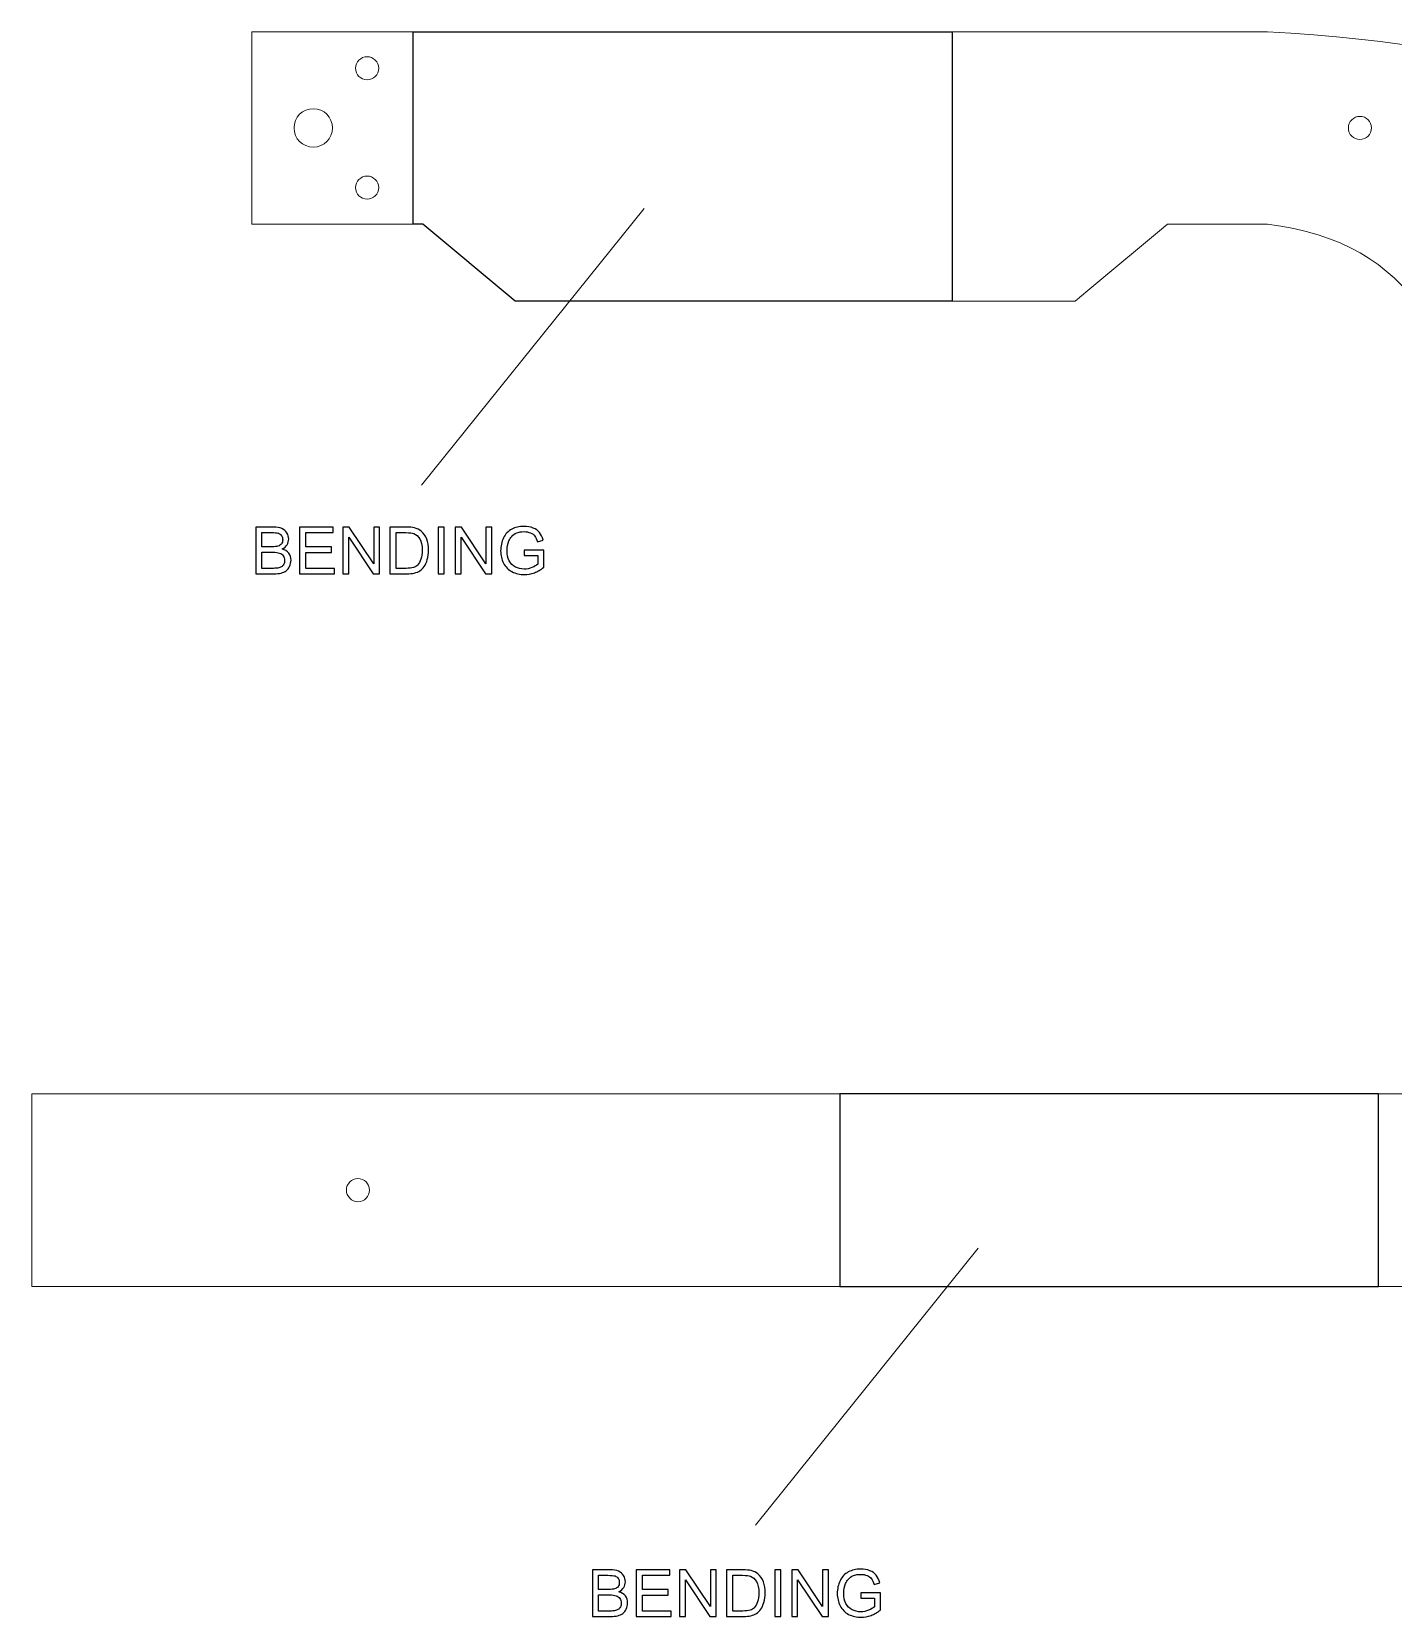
# Model space of a CAD drawing. Header units: centimetres. Extents: x -20.4 to 21.7, y -15.3 to 10.4.
# Drawn here: x -20.36 to -2.67, y -12.41 to 8.19 of the extents above; entities that cross this region are included whole.
import ezdxf

# ---------------------------------------------------------------- set-up
doc = ezdxf.new("R2010")
doc.units = ezdxf.units.CM
doc.header["$MEASUREMENT"] = 0
doc.layers.add('Layer 1', color=7, linetype='Continuous')

msp = doc.modelspace()

# ---------------------------------------------------------------- linework, layer by layer
at = {"layer": 'Layer 1', "color": 1}
msp.add_lwpolyline([(-9.85861, -8.10775), (-2.85861, -8.10775), (-2.85861, -5.60775), (-9.85861, -5.60775), (-9.85861, -8.10775)], close=True, dxfattribs=at)
at = {"layer": 'Layer 1', "color": 250, "lineweight": 20}
for centre, major_axis in [((-15.99986, 7.71725), (0, 0.15)), ((-16.69986, 6.94225), (0, 0.25)), ((-3.09986, 6.94225), (0, 0.15)), ((-15.99986, 6.16725), (0, 0.15)), ((-16.11961, -6.85775), (0, 0.15))]:
    msp.add_ellipse(centre, major_axis=major_axis, ratio=1, dxfattribs=at)
for points in [[(-8.39986, 8.19225), (-8.39986, 8.19225), (-17.49986, 8.19225), (-17.49986, 8.19225)], [(-17.49986, 8.19225), (-17.49986, 8.19225), (-17.49986, 5.69225), (-17.49986, 5.69225)], [(-8.39986, 8.19225), (-8.39986, 8.19225), (-4.29986, 8.19225), (-4.29986, 8.19225)], [(-4.29986, 8.19225), (2.20679, 7.81103), (5.68418, 5.25965), (6.1539, 1.00239)], [(-12.40086, 5.89747), (-12.40086, 5.89747), (-15.29364, 2.29914), (-15.29364, 2.29914)], [(-17.49986, 5.69225), (-17.49986, 5.69225), (-15.27445, 5.69225), (-15.27445, 5.69225)], [(-14.07445, 4.69225), (-14.07445, 4.69225), (-15.27445, 5.69225), (-15.27445, 5.69225)], [(-5.59986, 5.69225), (-5.59986, 5.69225), (-4.29986, 5.69225), (-4.29986, 5.69225)], [(-4.29986, 5.69225), (-2.39663, 5.45344), (-1.73436, 4.13842), (-1.79986, 2.19225)], [(-8.39986, 4.69225), (-8.39986, 4.69225), (-14.07445, 4.69225), (-14.07445, 4.69225)], [(-20.35861, -5.60775), (-20.35861, -5.60775), (-2.85861, -5.60775), (-2.85861, -5.60775)], [(-20.35861, -8.10775), (-20.35861, -8.10775), (-20.35861, -5.60775), (-20.35861, -5.60775)], [(-2.85861, -5.60775), (-2.85861, -5.60775), (8.24139, -5.60775), (8.24139, -5.60775)], [(-8.06165, -7.61385), (-8.06165, -7.61385), (-10.95443, -11.21218), (-10.95443, -11.21218)], [(-20.35861, -8.10775), (-20.35861, -8.10775), (-2.85861, -8.10775), (-2.85861, -8.10775)], [(-2.85861, -8.10775), (-2.85861, -8.10775), (10.74139, -8.10775), (10.74139, -8.10775)]]:
    msp.add_open_spline(points, degree=3, dxfattribs=at)
at = {"layer": 'Layer 1', "color": 1}
msp.add_open_spline([(-8.39986, 4.69225), (-8.39986, 4.69225), (-8.39986, 6.94225), (-8.39986, 6.94225), (-8.39986, 6.94225), (-8.39986, 6.94225), (-8.39986, 8.19225), (-8.39986, 8.19225), (-8.39986, 8.19225), (-8.39986, 8.19225), (-15.39986, 8.19225), (-15.39986, 8.19225), (-15.39986, 8.19225), (-15.39986, 8.19225), (-15.39986, 6.94225), (-15.39986, 6.94225), (-15.39986, 6.94225), (-15.39986, 6.94225), (-15.39986, 5.69225), (-15.39986, 5.69225), (-15.39986, 5.69225), (-15.39986, 5.69225), (-15.27445, 5.69225), (-15.27445, 5.69225), (-15.27445, 5.69225), (-15.27445, 5.69225), (-14.07445, 4.69225), (-14.07445, 4.69225), (-14.07445, 4.69225), (-14.07445, 4.69225), (-8.39986, 4.69225), (-8.39986, 4.69225)], degree=3, knots=[0, 0, 0, 0, 0.11111111, 0.11111111, 0.11111111, 0.11111111, 0.22222222, 0.22222222, 0.22222222, 0.22222222, 0.33333333, 0.33333333, 0.33333333, 0.33333333, 0.44444444, 0.44444444, 0.44444444, 0.44444444, 0.55555556, 0.55555556, 0.55555556, 0.55555556, 0.66666667, 0.66666667, 0.66666667, 0.66666667, 0.77777778, 0.77777778, 0.77777778, 0.77777778, 1, 1, 1, 1], dxfattribs=at)
at = {"layer": 'Layer 1', "color": 250, "lineweight": 20}
for points in [[(-5.59986, 5.69225), (-5.59986, 5.69225), (-6.63288, 4.8314), (-6.63288, 4.8314), (-6.63288, 4.8314), (-6.63288, 4.8314), (-6.79986, 4.69225), (-6.79986, 4.69225)], [(-8.39986, 4.69225), (-8.39986, 4.69225), (-6.98849, 4.69225), (-6.98849, 4.69225), (-6.98849, 4.69225), (-6.98849, 4.69225), (-6.79986, 4.69225), (-6.79986, 4.69225)]]:
    msp.add_open_spline(points, degree=3, knots=[0, 0, 0, 0, 0.33333333, 0.33333333, 0.33333333, 0.33333333, 1, 1, 1, 1], dxfattribs=at)
at = {"layer": 'Layer 1', "color": 250}
for points, knots in [([(-17.44715, 1.14937), (-17.44715, 1.14937), (-17.44715, 1.75559), (-17.44715, 1.75559), (-17.44715, 1.75559), (-17.44715, 1.75559), (-17.21968, 1.75559), (-17.21968, 1.75559), (-17.21968, 1.75559), (-17.1734, 1.75559), (-17.13628, 1.74952), (-17.1082, 1.73724), (-17.1082, 1.73724), (-17.08026, 1.72496), (-17.05839, 1.70606), (-17.04259, 1.68051), (-17.04259, 1.68051), (-17.02664, 1.65511), (-17.01874, 1.62844), (-17.01874, 1.6005), (-17.01874, 1.6005), (-17.01874, 1.57468), (-17.02579, 1.55027), (-17.03976, 1.52741), (-17.03976, 1.52741), (-17.05373, 1.50455), (-17.0749, 1.48606), (-17.10326, 1.47195), (-17.10326, 1.47195), (-17.06657, 1.46123), (-17.03835, 1.44288), (-17.01874, 1.41692), (-17.01874, 1.41692), (-16.99898, 1.39109), (-16.9891, 1.36047), (-16.9891, 1.3252), (-16.9891, 1.3252), (-16.9891, 1.29669), (-16.99517, 1.2703), (-17.00717, 1.24589), (-17.00717, 1.24589), (-17.01916, 1.22148), (-17.03398, 1.20271), (-17.05162, 1.18945), (-17.05162, 1.18945), (-17.06926, 1.17632), (-17.09141, 1.1663), (-17.11794, 1.15953), (-17.11794, 1.15953), (-17.14461, 1.15276), (-17.17721, 1.14937), (-17.21587, 1.14937), (-17.21587, 1.14937), (-17.21587, 1.14937), (-17.44715, 1.14937), (-17.44715, 1.14937)], [0, 0, 0, 0, 0.06666667, 0.06666667, 0.06666667, 0.06666667, 0.13333333, 0.13333333, 0.13333333, 0.13333333, 0.2, 0.2, 0.2, 0.2, 0.26666667, 0.26666667, 0.26666667, 0.26666667, 0.33333333, 0.33333333, 0.33333333, 0.33333333, 0.4, 0.4, 0.4, 0.4, 0.46666667, 0.46666667, 0.46666667, 0.46666667, 0.53333333, 0.53333333, 0.53333333, 0.53333333, 0.6, 0.6, 0.6, 0.6, 0.66666667, 0.66666667, 0.66666667, 0.66666667, 0.73333333, 0.73333333, 0.73333333, 0.73333333, 0.8, 0.8, 0.8, 0.8, 0.86666667, 0.86666667, 0.86666667, 0.86666667, 1, 1, 1, 1]), ([(-17.36672, 1.50074), (-17.36672, 1.50074), (-17.23563, 1.50074), (-17.23563, 1.50074), (-17.23563, 1.50074), (-17.20007, 1.50074), (-17.17453, 1.50314), (-17.15914, 1.50779), (-17.15914, 1.50779), (-17.13868, 1.51386), (-17.1233, 1.52402), (-17.113, 1.53813), (-17.113, 1.53813), (-17.1027, 1.55224), (-17.09748, 1.56988), (-17.09748, 1.59119), (-17.09748, 1.59119), (-17.09748, 1.61137), (-17.10228, 1.62915), (-17.11201, 1.64439), (-17.11201, 1.64439), (-17.12161, 1.65977), (-17.13544, 1.67035), (-17.15336, 1.676), (-17.15336, 1.676), (-17.17128, 1.68164), (-17.20204, 1.68447), (-17.2455, 1.68447), (-17.2455, 1.68447), (-17.2455, 1.68447), (-17.36672, 1.68447), (-17.36672, 1.68447), (-17.36672, 1.68447), (-17.36672, 1.68447), (-17.36672, 1.50074), (-17.36672, 1.50074)], [0, 0, 0, 0, 0.1, 0.1, 0.1, 0.1, 0.2, 0.2, 0.2, 0.2, 0.3, 0.3, 0.3, 0.3, 0.4, 0.4, 0.4, 0.4, 0.5, 0.5, 0.5, 0.5, 0.6, 0.6, 0.6, 0.6, 0.7, 0.7, 0.7, 0.7, 0.8, 0.8, 0.8, 0.8, 1, 1, 1, 1]), ([(-16.87734, 1.14937), (-16.87734, 1.14937), (-16.87734, 1.75559), (-16.87734, 1.75559), (-16.87734, 1.75559), (-16.87734, 1.75559), (-16.43961, 1.75559), (-16.43961, 1.75559), (-16.43961, 1.75559), (-16.43961, 1.75559), (-16.43961, 1.68447), (-16.43961, 1.68447), (-16.43961, 1.68447), (-16.43961, 1.68447), (-16.79691, 1.68447), (-16.79691, 1.68447), (-16.79691, 1.68447), (-16.79691, 1.68447), (-16.79691, 1.4982), (-16.79691, 1.4982), (-16.79691, 1.4982), (-16.79691, 1.4982), (-16.46247, 1.4982), (-16.46247, 1.4982), (-16.46247, 1.4982), (-16.46247, 1.4982), (-16.46247, 1.42708), (-16.46247, 1.42708), (-16.46247, 1.42708), (-16.46247, 1.42708), (-16.79691, 1.42708), (-16.79691, 1.42708), (-16.79691, 1.42708), (-16.79691, 1.42708), (-16.79691, 1.22049), (-16.79691, 1.22049), (-16.79691, 1.22049), (-16.79691, 1.22049), (-16.42522, 1.22049), (-16.42522, 1.22049), (-16.42522, 1.22049), (-16.42522, 1.22049), (-16.42522, 1.14937), (-16.42522, 1.14937), (-16.42522, 1.14937), (-16.42522, 1.14937), (-16.87734, 1.14937), (-16.87734, 1.14937)], [0, 0, 0, 0, 0.07692308, 0.07692308, 0.07692308, 0.07692308, 0.15384615, 0.15384615, 0.15384615, 0.15384615, 0.23076923, 0.23076923, 0.23076923, 0.23076923, 0.30769231, 0.30769231, 0.30769231, 0.30769231, 0.38461538, 0.38461538, 0.38461538, 0.38461538, 0.46153846, 0.46153846, 0.46153846, 0.46153846, 0.53846154, 0.53846154, 0.53846154, 0.53846154, 0.61538462, 0.61538462, 0.61538462, 0.61538462, 0.69230769, 0.69230769, 0.69230769, 0.69230769, 0.76923077, 0.76923077, 0.76923077, 0.76923077, 0.84615385, 0.84615385, 0.84615385, 0.84615385, 1, 1, 1, 1]), ([(-16.31515, 1.14937), (-16.31515, 1.14937), (-16.31515, 1.75559), (-16.31515, 1.75559), (-16.31515, 1.75559), (-16.31515, 1.75559), (-16.23274, 1.75559), (-16.23274, 1.75559), (-16.23274, 1.75559), (-16.23274, 1.75559), (-15.91468, 1.27976), (-15.91468, 1.27976), (-15.91468, 1.27976), (-15.91468, 1.27976), (-15.91468, 1.75559), (-15.91468, 1.75559), (-15.91468, 1.75559), (-15.91468, 1.75559), (-15.83763, 1.75559), (-15.83763, 1.75559), (-15.83763, 1.75559), (-15.83763, 1.75559), (-15.83763, 1.14937), (-15.83763, 1.14937), (-15.83763, 1.14937), (-15.83763, 1.14937), (-15.92004, 1.14937), (-15.92004, 1.14937), (-15.92004, 1.14937), (-15.92004, 1.14937), (-16.23811, 1.6252), (-16.23811, 1.6252), (-16.23811, 1.6252), (-16.23811, 1.6252), (-16.23811, 1.14937), (-16.23811, 1.14937), (-16.23811, 1.14937), (-16.23811, 1.14937), (-16.31515, 1.14937), (-16.31515, 1.14937)], [0, 0, 0, 0, 0.09090909, 0.09090909, 0.09090909, 0.09090909, 0.18181818, 0.18181818, 0.18181818, 0.18181818, 0.27272727, 0.27272727, 0.27272727, 0.27272727, 0.36363636, 0.36363636, 0.36363636, 0.36363636, 0.45454545, 0.45454545, 0.45454545, 0.45454545, 0.54545455, 0.54545455, 0.54545455, 0.54545455, 0.63636364, 0.63636364, 0.63636364, 0.63636364, 0.72727273, 0.72727273, 0.72727273, 0.72727273, 0.81818182, 0.81818182, 0.81818182, 0.81818182, 1, 1, 1, 1]), ([(-15.70287, 1.14937), (-15.70287, 1.14937), (-15.70287, 1.75559), (-15.70287, 1.75559), (-15.70287, 1.75559), (-15.70287, 1.75559), (-15.49402, 1.75559), (-15.49402, 1.75559), (-15.49402, 1.75559), (-15.44689, 1.75559), (-15.41091, 1.75276), (-15.38607, 1.74698), (-15.38607, 1.74698), (-15.35136, 1.73893), (-15.32172, 1.7244), (-15.29717, 1.70352), (-15.29717, 1.70352), (-15.26514, 1.67642), (-15.24129, 1.64199), (-15.22549, 1.59994), (-15.22549, 1.59994), (-15.20954, 1.55789), (-15.20164, 1.50977), (-15.20164, 1.45572), (-15.20164, 1.45572), (-15.20164, 1.40972), (-15.207, 1.36894), (-15.21772, 1.33338), (-15.21772, 1.33338), (-15.22845, 1.29782), (-15.24228, 1.26833), (-15.25907, 1.24504), (-15.25907, 1.24504), (-15.276, 1.22176), (-15.29435, 1.20342), (-15.31439, 1.19015), (-15.31439, 1.19015), (-15.33428, 1.17675), (-15.35841, 1.16659), (-15.38664, 1.15967), (-15.38664, 1.15967), (-15.415, 1.15276), (-15.44745, 1.14937), (-15.48414, 1.14937), (-15.48414, 1.14937), (-15.48414, 1.14937), (-15.70287, 1.14937), (-15.70287, 1.14937)], [0, 0, 0, 0, 0.07692308, 0.07692308, 0.07692308, 0.07692308, 0.15384615, 0.15384615, 0.15384615, 0.15384615, 0.23076923, 0.23076923, 0.23076923, 0.23076923, 0.30769231, 0.30769231, 0.30769231, 0.30769231, 0.38461538, 0.38461538, 0.38461538, 0.38461538, 0.46153846, 0.46153846, 0.46153846, 0.46153846, 0.53846154, 0.53846154, 0.53846154, 0.53846154, 0.61538462, 0.61538462, 0.61538462, 0.61538462, 0.69230769, 0.69230769, 0.69230769, 0.69230769, 0.76923077, 0.76923077, 0.76923077, 0.76923077, 0.84615385, 0.84615385, 0.84615385, 0.84615385, 1, 1, 1, 1]), ([(-15.62243, 1.22049), (-15.62243, 1.22049), (-15.49317, 1.22049), (-15.49317, 1.22049), (-15.49317, 1.22049), (-15.45324, 1.22049), (-15.42191, 1.22416), (-15.39919, 1.23164), (-15.39919, 1.23164), (-15.37648, 1.23912), (-15.35841, 1.24956), (-15.34487, 1.26311), (-15.34487, 1.26311), (-15.32596, 1.28216), (-15.31114, 1.30784), (-15.30056, 1.34001), (-15.30056, 1.34001), (-15.28997, 1.37219), (-15.28461, 1.41113), (-15.28461, 1.45699), (-15.28461, 1.45699), (-15.28461, 1.52049), (-15.29505, 1.56932), (-15.3158, 1.60347), (-15.3158, 1.60347), (-15.33654, 1.63762), (-15.3618, 1.66048), (-15.39157, 1.67205), (-15.39157, 1.67205), (-15.41302, 1.68037), (-15.4476, 1.68447), (-15.49529, 1.68447), (-15.49529, 1.68447), (-15.49529, 1.68447), (-15.62243, 1.68447), (-15.62243, 1.68447), (-15.62243, 1.68447), (-15.62243, 1.68447), (-15.62243, 1.22049), (-15.62243, 1.22049)], [0, 0, 0, 0, 0.09090909, 0.09090909, 0.09090909, 0.09090909, 0.18181818, 0.18181818, 0.18181818, 0.18181818, 0.27272727, 0.27272727, 0.27272727, 0.27272727, 0.36363636, 0.36363636, 0.36363636, 0.36363636, 0.45454545, 0.45454545, 0.45454545, 0.45454545, 0.54545455, 0.54545455, 0.54545455, 0.54545455, 0.63636364, 0.63636364, 0.63636364, 0.63636364, 0.72727273, 0.72727273, 0.72727273, 0.72727273, 0.81818182, 0.81818182, 0.81818182, 0.81818182, 1, 1, 1, 1]), ([(-15.07788, 1.14937), (-15.07788, 1.14937), (-15.07788, 1.75559), (-15.07788, 1.75559), (-15.07788, 1.75559), (-15.07788, 1.75559), (-14.99745, 1.75559), (-14.99745, 1.75559), (-14.99745, 1.75559), (-14.99745, 1.75559), (-14.99745, 1.14937), (-14.99745, 1.14937), (-14.99745, 1.14937), (-14.99745, 1.14937), (-15.07788, 1.14937), (-15.07788, 1.14937)], [0, 0, 0, 0, 0.2, 0.2, 0.2, 0.2, 0.4, 0.4, 0.4, 0.4, 0.6, 0.6, 0.6, 0.6, 1, 1, 1, 1]), ([(-14.85704, 1.14937), (-14.85704, 1.14937), (-14.85704, 1.75559), (-14.85704, 1.75559), (-14.85704, 1.75559), (-14.85704, 1.75559), (-14.77463, 1.75559), (-14.77463, 1.75559), (-14.77463, 1.75559), (-14.77463, 1.75559), (-14.45657, 1.27976), (-14.45657, 1.27976), (-14.45657, 1.27976), (-14.45657, 1.27976), (-14.45657, 1.75559), (-14.45657, 1.75559), (-14.45657, 1.75559), (-14.45657, 1.75559), (-14.37952, 1.75559), (-14.37952, 1.75559), (-14.37952, 1.75559), (-14.37952, 1.75559), (-14.37952, 1.14937), (-14.37952, 1.14937), (-14.37952, 1.14937), (-14.37952, 1.14937), (-14.46193, 1.14937), (-14.46193, 1.14937), (-14.46193, 1.14937), (-14.46193, 1.14937), (-14.78, 1.6252), (-14.78, 1.6252), (-14.78, 1.6252), (-14.78, 1.6252), (-14.78, 1.14937), (-14.78, 1.14937), (-14.78, 1.14937), (-14.78, 1.14937), (-14.85704, 1.14937), (-14.85704, 1.14937)], [0, 0, 0, 0, 0.09090909, 0.09090909, 0.09090909, 0.09090909, 0.18181818, 0.18181818, 0.18181818, 0.18181818, 0.27272727, 0.27272727, 0.27272727, 0.27272727, 0.36363636, 0.36363636, 0.36363636, 0.36363636, 0.45454545, 0.45454545, 0.45454545, 0.45454545, 0.54545455, 0.54545455, 0.54545455, 0.54545455, 0.63636364, 0.63636364, 0.63636364, 0.63636364, 0.72727273, 0.72727273, 0.72727273, 0.72727273, 0.81818182, 0.81818182, 0.81818182, 0.81818182, 1, 1, 1, 1]), ([(-13.96112, 1.38728), (-13.96112, 1.38728), (-13.96112, 1.4584), (-13.96112, 1.4584), (-13.96112, 1.4584), (-13.96112, 1.4584), (-13.70458, 1.4584), (-13.70458, 1.4584), (-13.70458, 1.4584), (-13.70458, 1.4584), (-13.70458, 1.23375), (-13.70458, 1.23375), (-13.70458, 1.23375), (-13.74395, 1.20243), (-13.78459, 1.17872), (-13.8265, 1.16292), (-13.8265, 1.16292), (-13.86841, 1.14711), (-13.91145, 1.13921), (-13.95548, 1.13921), (-13.95548, 1.13921), (-14.01503, 1.13921), (-14.06907, 1.15191), (-14.11776, 1.17745), (-14.11776, 1.17745), (-14.1663, 1.20285), (-14.20313, 1.23982), (-14.22782, 1.28794), (-14.22782, 1.28794), (-14.25266, 1.3362), (-14.26508, 1.39011), (-14.26508, 1.44951), (-14.26508, 1.44951), (-14.26508, 1.5085), (-14.2528, 1.56353), (-14.22811, 1.61476), (-14.22811, 1.61476), (-14.20341, 1.66584), (-14.16799, 1.7038), (-14.12171, 1.72849), (-14.12171, 1.72849), (-14.07542, 1.75333), (-14.02208, 1.76575), (-13.96169, 1.76575), (-13.96169, 1.76575), (-13.91794, 1.76575), (-13.87829, 1.75869), (-13.84287, 1.74444), (-13.84287, 1.74444), (-13.80745, 1.73019), (-13.77965, 1.71043), (-13.75961, 1.68517), (-13.75961, 1.68517), (-13.73944, 1.65977), (-13.7242, 1.62661), (-13.71375, 1.58583), (-13.71375, 1.58583), (-13.71375, 1.58583), (-13.78614, 1.56607), (-13.78614, 1.56607), (-13.78614, 1.56607), (-13.79532, 1.59684), (-13.8066, 1.62111), (-13.82001, 1.63889), (-13.82001, 1.63889), (-13.83356, 1.65653), (-13.85275, 1.67064), (-13.87787, 1.68122), (-13.87787, 1.68122), (-13.90284, 1.6918), (-13.93064, 1.69717), (-13.96126, 1.69717), (-13.96126, 1.69717), (-13.99781, 1.69717), (-14.02942, 1.69152), (-14.05623, 1.68037), (-14.05623, 1.68037), (-14.0829, 1.66923), (-14.10435, 1.65455), (-14.12086, 1.63621), (-14.12086, 1.63621), (-14.13723, 1.618), (-14.14993, 1.59796), (-14.15896, 1.57623), (-14.15896, 1.57623), (-14.17434, 1.53856), (-14.1821, 1.49792), (-14.1821, 1.45403), (-14.1821, 1.45403), (-14.1821, 1.39984), (-14.17279, 1.35455), (-14.1543, 1.318), (-14.1543, 1.318), (-14.13568, 1.28159), (-14.10858, 1.2545), (-14.07316, 1.23686), (-14.07316, 1.23686), (-14.0376, 1.21922), (-13.99993, 1.21033), (-13.95999, 1.21033), (-13.95999, 1.21033), (-13.92528, 1.21033), (-13.89141, 1.2171), (-13.85839, 1.23051), (-13.85839, 1.23051), (-13.82537, 1.24406), (-13.8004, 1.25831), (-13.78332, 1.27369), (-13.78332, 1.27369), (-13.78332, 1.27369), (-13.78332, 1.38728), (-13.78332, 1.38728), (-13.78332, 1.38728), (-13.78332, 1.38728), (-13.96112, 1.38728), (-13.96112, 1.38728)], [0, 0, 0, 0, 0.03333333, 0.03333333, 0.03333333, 0.03333333, 0.06666667, 0.06666667, 0.06666667, 0.06666667, 0.1, 0.1, 0.1, 0.1, 0.13333333, 0.13333333, 0.13333333, 0.13333333, 0.16666667, 0.16666667, 0.16666667, 0.16666667, 0.2, 0.2, 0.2, 0.2, 0.23333333, 0.23333333, 0.23333333, 0.23333333, 0.26666667, 0.26666667, 0.26666667, 0.26666667, 0.3, 0.3, 0.3, 0.3, 0.33333333, 0.33333333, 0.33333333, 0.33333333, 0.36666667, 0.36666667, 0.36666667, 0.36666667, 0.4, 0.4, 0.4, 0.4, 0.43333333, 0.43333333, 0.43333333, 0.43333333, 0.46666667, 0.46666667, 0.46666667, 0.46666667, 0.5, 0.5, 0.5, 0.5, 0.53333333, 0.53333333, 0.53333333, 0.53333333, 0.56666667, 0.56666667, 0.56666667, 0.56666667, 0.6, 0.6, 0.6, 0.6, 0.63333333, 0.63333333, 0.63333333, 0.63333333, 0.66666667, 0.66666667, 0.66666667, 0.66666667, 0.7, 0.7, 0.7, 0.7, 0.73333333, 0.73333333, 0.73333333, 0.73333333, 0.76666667, 0.76666667, 0.76666667, 0.76666667, 0.8, 0.8, 0.8, 0.8, 0.83333333, 0.83333333, 0.83333333, 0.83333333, 0.86666667, 0.86666667, 0.86666667, 0.86666667, 0.9, 0.9, 0.9, 0.9, 0.93333333, 0.93333333, 0.93333333, 0.93333333, 1, 1, 1, 1]), ([(-17.36672, 1.22049), (-17.36672, 1.22049), (-17.21573, 1.22049), (-17.21573, 1.22049), (-17.21573, 1.22049), (-17.18977, 1.22049), (-17.17156, 1.22148), (-17.16098, 1.22345), (-17.16098, 1.22345), (-17.14263, 1.2267), (-17.12711, 1.2322), (-17.11469, 1.23996), (-17.11469, 1.23996), (-17.10228, 1.24772), (-17.09212, 1.25901), (-17.08407, 1.27383), (-17.08407, 1.27383), (-17.07603, 1.28865), (-17.07208, 1.30572), (-17.07208, 1.32505), (-17.07208, 1.32505), (-17.07208, 1.34777), (-17.07786, 1.36739), (-17.08958, 1.38418), (-17.08958, 1.38418), (-17.10115, 1.40097), (-17.11723, 1.41268), (-17.13784, 1.41946), (-17.13784, 1.41946), (-17.1583, 1.42623), (-17.18793, 1.42962), (-17.22645, 1.42962), (-17.22645, 1.42962), (-17.22645, 1.42962), (-17.36672, 1.42962), (-17.36672, 1.42962), (-17.36672, 1.42962), (-17.36672, 1.42962), (-17.36672, 1.22049), (-17.36672, 1.22049)], [0, 0, 0, 0, 0.09090909, 0.09090909, 0.09090909, 0.09090909, 0.18181818, 0.18181818, 0.18181818, 0.18181818, 0.27272727, 0.27272727, 0.27272727, 0.27272727, 0.36363636, 0.36363636, 0.36363636, 0.36363636, 0.45454545, 0.45454545, 0.45454545, 0.45454545, 0.54545455, 0.54545455, 0.54545455, 0.54545455, 0.63636364, 0.63636364, 0.63636364, 0.63636364, 0.72727273, 0.72727273, 0.72727273, 0.72727273, 0.81818182, 0.81818182, 0.81818182, 0.81818182, 1, 1, 1, 1]), ([(-13.0727, -12.3973), (-13.0727, -12.3973), (-13.0727, -11.79108), (-13.0727, -11.79108), (-13.0727, -11.79108), (-13.0727, -11.79108), (-12.84523, -11.79108), (-12.84523, -11.79108), (-12.84523, -11.79108), (-12.79895, -11.79108), (-12.76183, -11.79715), (-12.73375, -11.80943), (-12.73375, -11.80943), (-12.70581, -11.82171), (-12.68394, -11.84061), (-12.66814, -11.86616), (-12.66814, -11.86616), (-12.65219, -11.89156), (-12.64429, -11.91823), (-12.64429, -11.94617), (-12.64429, -11.94617), (-12.64429, -11.97199), (-12.65134, -11.9964), (-12.66531, -12.01926), (-12.66531, -12.01926), (-12.67928, -12.04212), (-12.70045, -12.06061), (-12.72881, -12.07472), (-12.72881, -12.07472), (-12.69212, -12.08544), (-12.6639, -12.10379), (-12.64429, -12.12975), (-12.64429, -12.12975), (-12.62453, -12.15558), (-12.61465, -12.1862), (-12.61465, -12.22147), (-12.61465, -12.22147), (-12.61465, -12.24998), (-12.62072, -12.27637), (-12.63272, -12.30078), (-12.63272, -12.30078), (-12.64471, -12.32519), (-12.65953, -12.34396), (-12.67717, -12.35722), (-12.67717, -12.35722), (-12.69481, -12.37035), (-12.71696, -12.38037), (-12.74349, -12.38714), (-12.74349, -12.38714), (-12.77016, -12.39391), (-12.80276, -12.3973), (-12.84142, -12.3973), (-12.84142, -12.3973), (-12.84142, -12.3973), (-13.0727, -12.3973), (-13.0727, -12.3973)], [0, 0, 0, 0, 0.06666667, 0.06666667, 0.06666667, 0.06666667, 0.13333333, 0.13333333, 0.13333333, 0.13333333, 0.2, 0.2, 0.2, 0.2, 0.26666667, 0.26666667, 0.26666667, 0.26666667, 0.33333333, 0.33333333, 0.33333333, 0.33333333, 0.4, 0.4, 0.4, 0.4, 0.46666667, 0.46666667, 0.46666667, 0.46666667, 0.53333333, 0.53333333, 0.53333333, 0.53333333, 0.6, 0.6, 0.6, 0.6, 0.66666667, 0.66666667, 0.66666667, 0.66666667, 0.73333333, 0.73333333, 0.73333333, 0.73333333, 0.8, 0.8, 0.8, 0.8, 0.86666667, 0.86666667, 0.86666667, 0.86666667, 1, 1, 1, 1]), ([(-12.99227, -12.04593), (-12.99227, -12.04593), (-12.86118, -12.04593), (-12.86118, -12.04593), (-12.86118, -12.04593), (-12.82562, -12.04593), (-12.80008, -12.04353), (-12.78469, -12.03888), (-12.78469, -12.03888), (-12.76423, -12.03281), (-12.74885, -12.02265), (-12.73855, -12.00854), (-12.73855, -12.00854), (-12.72825, -11.99443), (-12.72303, -11.97679), (-12.72303, -11.95548), (-12.72303, -11.95548), (-12.72303, -11.9353), (-12.72783, -11.91752), (-12.73756, -11.90228), (-12.73756, -11.90228), (-12.74716, -11.8869), (-12.76099, -11.87632), (-12.77891, -11.87067), (-12.77891, -11.87067), (-12.79683, -11.86503), (-12.82759, -11.8622), (-12.87105, -11.8622), (-12.87105, -11.8622), (-12.87105, -11.8622), (-12.99227, -11.8622), (-12.99227, -11.8622), (-12.99227, -11.8622), (-12.99227, -11.8622), (-12.99227, -12.04593), (-12.99227, -12.04593)], [0, 0, 0, 0, 0.1, 0.1, 0.1, 0.1, 0.2, 0.2, 0.2, 0.2, 0.3, 0.3, 0.3, 0.3, 0.4, 0.4, 0.4, 0.4, 0.5, 0.5, 0.5, 0.5, 0.6, 0.6, 0.6, 0.6, 0.7, 0.7, 0.7, 0.7, 0.8, 0.8, 0.8, 0.8, 1, 1, 1, 1]), ([(-12.50289, -12.3973), (-12.50289, -12.3973), (-12.50289, -11.79108), (-12.50289, -11.79108), (-12.50289, -11.79108), (-12.50289, -11.79108), (-12.06516, -11.79108), (-12.06516, -11.79108), (-12.06516, -11.79108), (-12.06516, -11.79108), (-12.06516, -11.8622), (-12.06516, -11.8622), (-12.06516, -11.8622), (-12.06516, -11.8622), (-12.42246, -11.8622), (-12.42246, -11.8622), (-12.42246, -11.8622), (-12.42246, -11.8622), (-12.42246, -12.04847), (-12.42246, -12.04847), (-12.42246, -12.04847), (-12.42246, -12.04847), (-12.08802, -12.04847), (-12.08802, -12.04847), (-12.08802, -12.04847), (-12.08802, -12.04847), (-12.08802, -12.11959), (-12.08802, -12.11959), (-12.08802, -12.11959), (-12.08802, -12.11959), (-12.42246, -12.11959), (-12.42246, -12.11959), (-12.42246, -12.11959), (-12.42246, -12.11959), (-12.42246, -12.32618), (-12.42246, -12.32618), (-12.42246, -12.32618), (-12.42246, -12.32618), (-12.05077, -12.32618), (-12.05077, -12.32618), (-12.05077, -12.32618), (-12.05077, -12.32618), (-12.05077, -12.3973), (-12.05077, -12.3973), (-12.05077, -12.3973), (-12.05077, -12.3973), (-12.50289, -12.3973), (-12.50289, -12.3973)], [0, 0, 0, 0, 0.07692308, 0.07692308, 0.07692308, 0.07692308, 0.15384615, 0.15384615, 0.15384615, 0.15384615, 0.23076923, 0.23076923, 0.23076923, 0.23076923, 0.30769231, 0.30769231, 0.30769231, 0.30769231, 0.38461538, 0.38461538, 0.38461538, 0.38461538, 0.46153846, 0.46153846, 0.46153846, 0.46153846, 0.53846154, 0.53846154, 0.53846154, 0.53846154, 0.61538462, 0.61538462, 0.61538462, 0.61538462, 0.69230769, 0.69230769, 0.69230769, 0.69230769, 0.76923077, 0.76923077, 0.76923077, 0.76923077, 0.84615385, 0.84615385, 0.84615385, 0.84615385, 1, 1, 1, 1]), ([(-11.9407, -12.3973), (-11.9407, -12.3973), (-11.9407, -11.79108), (-11.9407, -11.79108), (-11.9407, -11.79108), (-11.9407, -11.79108), (-11.85829, -11.79108), (-11.85829, -11.79108), (-11.85829, -11.79108), (-11.85829, -11.79108), (-11.54023, -12.26691), (-11.54023, -12.26691), (-11.54023, -12.26691), (-11.54023, -12.26691), (-11.54023, -11.79108), (-11.54023, -11.79108), (-11.54023, -11.79108), (-11.54023, -11.79108), (-11.46318, -11.79108), (-11.46318, -11.79108), (-11.46318, -11.79108), (-11.46318, -11.79108), (-11.46318, -12.3973), (-11.46318, -12.3973), (-11.46318, -12.3973), (-11.46318, -12.3973), (-11.54559, -12.3973), (-11.54559, -12.3973), (-11.54559, -12.3973), (-11.54559, -12.3973), (-11.86366, -11.92147), (-11.86366, -11.92147), (-11.86366, -11.92147), (-11.86366, -11.92147), (-11.86366, -12.3973), (-11.86366, -12.3973), (-11.86366, -12.3973), (-11.86366, -12.3973), (-11.9407, -12.3973), (-11.9407, -12.3973)], [0, 0, 0, 0, 0.09090909, 0.09090909, 0.09090909, 0.09090909, 0.18181818, 0.18181818, 0.18181818, 0.18181818, 0.27272727, 0.27272727, 0.27272727, 0.27272727, 0.36363636, 0.36363636, 0.36363636, 0.36363636, 0.45454545, 0.45454545, 0.45454545, 0.45454545, 0.54545455, 0.54545455, 0.54545455, 0.54545455, 0.63636364, 0.63636364, 0.63636364, 0.63636364, 0.72727273, 0.72727273, 0.72727273, 0.72727273, 0.81818182, 0.81818182, 0.81818182, 0.81818182, 1, 1, 1, 1]), ([(-11.32842, -12.3973), (-11.32842, -12.3973), (-11.32842, -11.79108), (-11.32842, -11.79108), (-11.32842, -11.79108), (-11.32842, -11.79108), (-11.11957, -11.79108), (-11.11957, -11.79108), (-11.11957, -11.79108), (-11.07244, -11.79108), (-11.03646, -11.79391), (-11.01162, -11.79969), (-11.01162, -11.79969), (-10.97691, -11.80774), (-10.94727, -11.82227), (-10.92272, -11.84315), (-10.92272, -11.84315), (-10.89069, -11.87025), (-10.86684, -11.90468), (-10.85104, -11.94673), (-10.85104, -11.94673), (-10.83509, -11.98878), (-10.82719, -12.0369), (-10.82719, -12.09095), (-10.82719, -12.09095), (-10.82719, -12.13695), (-10.83255, -12.17773), (-10.84327, -12.21329), (-10.84327, -12.21329), (-10.854, -12.24885), (-10.86783, -12.27834), (-10.88462, -12.30163), (-10.88462, -12.30163), (-10.90155, -12.32491), (-10.9199, -12.34325), (-10.93994, -12.35652), (-10.93994, -12.35652), (-10.95983, -12.36992), (-10.98396, -12.38008), (-11.01219, -12.387), (-11.01219, -12.387), (-11.04055, -12.39391), (-11.073, -12.3973), (-11.10969, -12.3973), (-11.10969, -12.3973), (-11.10969, -12.3973), (-11.32842, -12.3973), (-11.32842, -12.3973)], [0, 0, 0, 0, 0.07692308, 0.07692308, 0.07692308, 0.07692308, 0.15384615, 0.15384615, 0.15384615, 0.15384615, 0.23076923, 0.23076923, 0.23076923, 0.23076923, 0.30769231, 0.30769231, 0.30769231, 0.30769231, 0.38461538, 0.38461538, 0.38461538, 0.38461538, 0.46153846, 0.46153846, 0.46153846, 0.46153846, 0.53846154, 0.53846154, 0.53846154, 0.53846154, 0.61538462, 0.61538462, 0.61538462, 0.61538462, 0.69230769, 0.69230769, 0.69230769, 0.69230769, 0.76923077, 0.76923077, 0.76923077, 0.76923077, 0.84615385, 0.84615385, 0.84615385, 0.84615385, 1, 1, 1, 1]), ([(-11.24798, -12.32618), (-11.24798, -12.32618), (-11.11872, -12.32618), (-11.11872, -12.32618), (-11.11872, -12.32618), (-11.07879, -12.32618), (-11.04746, -12.32251), (-11.02474, -12.31503), (-11.02474, -12.31503), (-11.00203, -12.30755), (-10.98396, -12.29711), (-10.97042, -12.28356), (-10.97042, -12.28356), (-10.95151, -12.26451), (-10.93669, -12.23883), (-10.92611, -12.20666), (-10.92611, -12.20666), (-10.91552, -12.17448), (-10.91016, -12.13554), (-10.91016, -12.08968), (-10.91016, -12.08968), (-10.91016, -12.02618), (-10.9206, -11.97735), (-10.94135, -11.9432), (-10.94135, -11.9432), (-10.96209, -11.90905), (-10.98735, -11.88619), (-11.01712, -11.87462), (-11.01712, -11.87462), (-11.03857, -11.8663), (-11.07315, -11.8622), (-11.12084, -11.8622), (-11.12084, -11.8622), (-11.12084, -11.8622), (-11.24798, -11.8622), (-11.24798, -11.8622), (-11.24798, -11.8622), (-11.24798, -11.8622), (-11.24798, -12.32618), (-11.24798, -12.32618)], [0, 0, 0, 0, 0.09090909, 0.09090909, 0.09090909, 0.09090909, 0.18181818, 0.18181818, 0.18181818, 0.18181818, 0.27272727, 0.27272727, 0.27272727, 0.27272727, 0.36363636, 0.36363636, 0.36363636, 0.36363636, 0.45454545, 0.45454545, 0.45454545, 0.45454545, 0.54545455, 0.54545455, 0.54545455, 0.54545455, 0.63636364, 0.63636364, 0.63636364, 0.63636364, 0.72727273, 0.72727273, 0.72727273, 0.72727273, 0.81818182, 0.81818182, 0.81818182, 0.81818182, 1, 1, 1, 1]), ([(-10.70343, -12.3973), (-10.70343, -12.3973), (-10.70343, -11.79108), (-10.70343, -11.79108), (-10.70343, -11.79108), (-10.70343, -11.79108), (-10.623, -11.79108), (-10.623, -11.79108), (-10.623, -11.79108), (-10.623, -11.79108), (-10.623, -12.3973), (-10.623, -12.3973), (-10.623, -12.3973), (-10.623, -12.3973), (-10.70343, -12.3973), (-10.70343, -12.3973)], [0, 0, 0, 0, 0.2, 0.2, 0.2, 0.2, 0.4, 0.4, 0.4, 0.4, 0.6, 0.6, 0.6, 0.6, 1, 1, 1, 1]), ([(-10.48259, -12.3973), (-10.48259, -12.3973), (-10.48259, -11.79108), (-10.48259, -11.79108), (-10.48259, -11.79108), (-10.48259, -11.79108), (-10.40018, -11.79108), (-10.40018, -11.79108), (-10.40018, -11.79108), (-10.40018, -11.79108), (-10.08212, -12.26691), (-10.08212, -12.26691), (-10.08212, -12.26691), (-10.08212, -12.26691), (-10.08212, -11.79108), (-10.08212, -11.79108), (-10.08212, -11.79108), (-10.08212, -11.79108), (-10.00507, -11.79108), (-10.00507, -11.79108), (-10.00507, -11.79108), (-10.00507, -11.79108), (-10.00507, -12.3973), (-10.00507, -12.3973), (-10.00507, -12.3973), (-10.00507, -12.3973), (-10.08748, -12.3973), (-10.08748, -12.3973), (-10.08748, -12.3973), (-10.08748, -12.3973), (-10.40555, -11.92147), (-10.40555, -11.92147), (-10.40555, -11.92147), (-10.40555, -11.92147), (-10.40555, -12.3973), (-10.40555, -12.3973), (-10.40555, -12.3973), (-10.40555, -12.3973), (-10.48259, -12.3973), (-10.48259, -12.3973)], [0, 0, 0, 0, 0.09090909, 0.09090909, 0.09090909, 0.09090909, 0.18181818, 0.18181818, 0.18181818, 0.18181818, 0.27272727, 0.27272727, 0.27272727, 0.27272727, 0.36363636, 0.36363636, 0.36363636, 0.36363636, 0.45454545, 0.45454545, 0.45454545, 0.45454545, 0.54545455, 0.54545455, 0.54545455, 0.54545455, 0.63636364, 0.63636364, 0.63636364, 0.63636364, 0.72727273, 0.72727273, 0.72727273, 0.72727273, 0.81818182, 0.81818182, 0.81818182, 0.81818182, 1, 1, 1, 1]), ([(-9.58667, -12.15939), (-9.58667, -12.15939), (-9.58667, -12.08827), (-9.58667, -12.08827), (-9.58667, -12.08827), (-9.58667, -12.08827), (-9.33013, -12.08827), (-9.33013, -12.08827), (-9.33013, -12.08827), (-9.33013, -12.08827), (-9.33013, -12.31292), (-9.33013, -12.31292), (-9.33013, -12.31292), (-9.3695, -12.34424), (-9.41014, -12.36795), (-9.45205, -12.38375), (-9.45205, -12.38375), (-9.49396, -12.39956), (-9.537, -12.40746), (-9.58103, -12.40746), (-9.58103, -12.40746), (-9.64058, -12.40746), (-9.69462, -12.39476), (-9.74331, -12.36922), (-9.74331, -12.36922), (-9.79185, -12.34382), (-9.82868, -12.30685), (-9.85337, -12.25873), (-9.85337, -12.25873), (-9.87821, -12.21047), (-9.89063, -12.15656), (-9.89063, -12.09716), (-9.89063, -12.09716), (-9.89063, -12.03817), (-9.87835, -11.98314), (-9.85366, -11.93191), (-9.85366, -11.93191), (-9.82896, -11.88083), (-9.79354, -11.84287), (-9.74726, -11.81818), (-9.74726, -11.81818), (-9.70097, -11.79334), (-9.64763, -11.78092), (-9.58724, -11.78092), (-9.58724, -11.78092), (-9.54349, -11.78092), (-9.50384, -11.78798), (-9.46842, -11.80223), (-9.46842, -11.80223), (-9.433, -11.81648), (-9.4052, -11.83624), (-9.38516, -11.8615), (-9.38516, -11.8615), (-9.36499, -11.8869), (-9.34975, -11.92006), (-9.3393, -11.96084), (-9.3393, -11.96084), (-9.3393, -11.96084), (-9.41169, -11.9806), (-9.41169, -11.9806), (-9.41169, -11.9806), (-9.42087, -11.94983), (-9.43215, -11.92556), (-9.44556, -11.90778), (-9.44556, -11.90778), (-9.45911, -11.89014), (-9.4783, -11.87603), (-9.50342, -11.86545), (-9.50342, -11.86545), (-9.52839, -11.85487), (-9.55619, -11.8495), (-9.58681, -11.8495), (-9.58681, -11.8495), (-9.62336, -11.8495), (-9.65497, -11.85515), (-9.68178, -11.8663), (-9.68178, -11.8663), (-9.70845, -11.87744), (-9.7299, -11.89212), (-9.74641, -11.91046), (-9.74641, -11.91046), (-9.76278, -11.92867), (-9.77548, -11.94871), (-9.78451, -11.97044), (-9.78451, -11.97044), (-9.79989, -12.00811), (-9.80765, -12.04875), (-9.80765, -12.09264), (-9.80765, -12.09264), (-9.80765, -12.14683), (-9.79834, -12.19212), (-9.77985, -12.22867), (-9.77985, -12.22867), (-9.76123, -12.26508), (-9.73413, -12.29217), (-9.69871, -12.30981), (-9.69871, -12.30981), (-9.66315, -12.32745), (-9.62548, -12.33634), (-9.58554, -12.33634), (-9.58554, -12.33634), (-9.55083, -12.33634), (-9.51696, -12.32957), (-9.48394, -12.31616), (-9.48394, -12.31616), (-9.45092, -12.30261), (-9.42595, -12.28836), (-9.40887, -12.27298), (-9.40887, -12.27298), (-9.40887, -12.27298), (-9.40887, -12.15939), (-9.40887, -12.15939), (-9.40887, -12.15939), (-9.40887, -12.15939), (-9.58667, -12.15939), (-9.58667, -12.15939)], [0, 0, 0, 0, 0.03333333, 0.03333333, 0.03333333, 0.03333333, 0.06666667, 0.06666667, 0.06666667, 0.06666667, 0.1, 0.1, 0.1, 0.1, 0.13333333, 0.13333333, 0.13333333, 0.13333333, 0.16666667, 0.16666667, 0.16666667, 0.16666667, 0.2, 0.2, 0.2, 0.2, 0.23333333, 0.23333333, 0.23333333, 0.23333333, 0.26666667, 0.26666667, 0.26666667, 0.26666667, 0.3, 0.3, 0.3, 0.3, 0.33333333, 0.33333333, 0.33333333, 0.33333333, 0.36666667, 0.36666667, 0.36666667, 0.36666667, 0.4, 0.4, 0.4, 0.4, 0.43333333, 0.43333333, 0.43333333, 0.43333333, 0.46666667, 0.46666667, 0.46666667, 0.46666667, 0.5, 0.5, 0.5, 0.5, 0.53333333, 0.53333333, 0.53333333, 0.53333333, 0.56666667, 0.56666667, 0.56666667, 0.56666667, 0.6, 0.6, 0.6, 0.6, 0.63333333, 0.63333333, 0.63333333, 0.63333333, 0.66666667, 0.66666667, 0.66666667, 0.66666667, 0.7, 0.7, 0.7, 0.7, 0.73333333, 0.73333333, 0.73333333, 0.73333333, 0.76666667, 0.76666667, 0.76666667, 0.76666667, 0.8, 0.8, 0.8, 0.8, 0.83333333, 0.83333333, 0.83333333, 0.83333333, 0.86666667, 0.86666667, 0.86666667, 0.86666667, 0.9, 0.9, 0.9, 0.9, 0.93333333, 0.93333333, 0.93333333, 0.93333333, 1, 1, 1, 1]), ([(-12.99227, -12.32618), (-12.99227, -12.32618), (-12.84128, -12.32618), (-12.84128, -12.32618), (-12.84128, -12.32618), (-12.81532, -12.32618), (-12.79711, -12.32519), (-12.78653, -12.32322), (-12.78653, -12.32322), (-12.76818, -12.31997), (-12.75266, -12.31447), (-12.74024, -12.30671), (-12.74024, -12.30671), (-12.72783, -12.29895), (-12.71767, -12.28766), (-12.70962, -12.27284), (-12.70962, -12.27284), (-12.70158, -12.25802), (-12.69763, -12.24095), (-12.69763, -12.22162), (-12.69763, -12.22162), (-12.69763, -12.1989), (-12.70341, -12.17928), (-12.71513, -12.16249), (-12.71513, -12.16249), (-12.7267, -12.1457), (-12.74278, -12.13399), (-12.76339, -12.12721), (-12.76339, -12.12721), (-12.78385, -12.12044), (-12.81348, -12.11705), (-12.852, -12.11705), (-12.852, -12.11705), (-12.852, -12.11705), (-12.99227, -12.11705), (-12.99227, -12.11705), (-12.99227, -12.11705), (-12.99227, -12.11705), (-12.99227, -12.32618), (-12.99227, -12.32618)], [0, 0, 0, 0, 0.09090909, 0.09090909, 0.09090909, 0.09090909, 0.18181818, 0.18181818, 0.18181818, 0.18181818, 0.27272727, 0.27272727, 0.27272727, 0.27272727, 0.36363636, 0.36363636, 0.36363636, 0.36363636, 0.45454545, 0.45454545, 0.45454545, 0.45454545, 0.54545455, 0.54545455, 0.54545455, 0.54545455, 0.63636364, 0.63636364, 0.63636364, 0.63636364, 0.72727273, 0.72727273, 0.72727273, 0.72727273, 0.81818182, 0.81818182, 0.81818182, 0.81818182, 1, 1, 1, 1])]:
    msp.add_open_spline(points, degree=3, knots=knots, dxfattribs=at)

doc.saveas('drawing.dxf')
